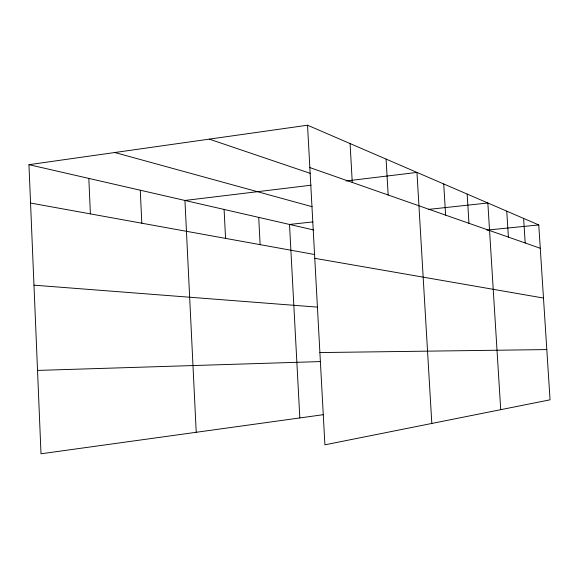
<?xml version="1.0" encoding="UTF-8"?>
<svg xmlns="http://www.w3.org/2000/svg" width="579" height="579" viewBox="0 0 579 579"><rect width="100%" height="100%" fill="white"/><g stroke="black" fill="none" stroke-linecap="round" stroke-linejoin="round"><path stroke-width="0.87" d="M323.509 414.658L41 453.784L28.95 164.675L307.536 125.216L538.767 224.949L550.05 399.821L324.906 444.817L307.536 125.216M311.176 185.2L184.947 200.457L196.223 432.289M346.104 180.981L416.967 172.419L431.818 423.452M312.761 221.931L289.514 224.449L299.828 417.937M428.337 209.424L487.844 202.99L500.719 409.679M486.888 230.109L538.767 224.949M37.526 370.415L320.621 361.571M319.89 352.568L546.808 349.578M33.973 285.172L317.661 307.138M314.773 258.314L543.486 298.047M30.549 203.048L314.81 254.557M28.95 164.675L313.601 229.972M114.794 152.516L312.124 206.703M209.301 139.134L310.279 173.374M309.837 167.584L540.272 248.268M523.626 218.421L525.196 242.985M506.755 211.147L508.391 237.101M467.166 194.066L468.961 223.299M443.731 183.963L445.613 215.12M386.084 159.095L388.162 195.007M350.078 143.563L352.264 182.443M258.712 217.378L260.13 244.649M224.102 209.439L225.564 238.389M140.27 190.209L141.812 223.212M88.826 178.412L90.396 213.897"/></g></svg>
